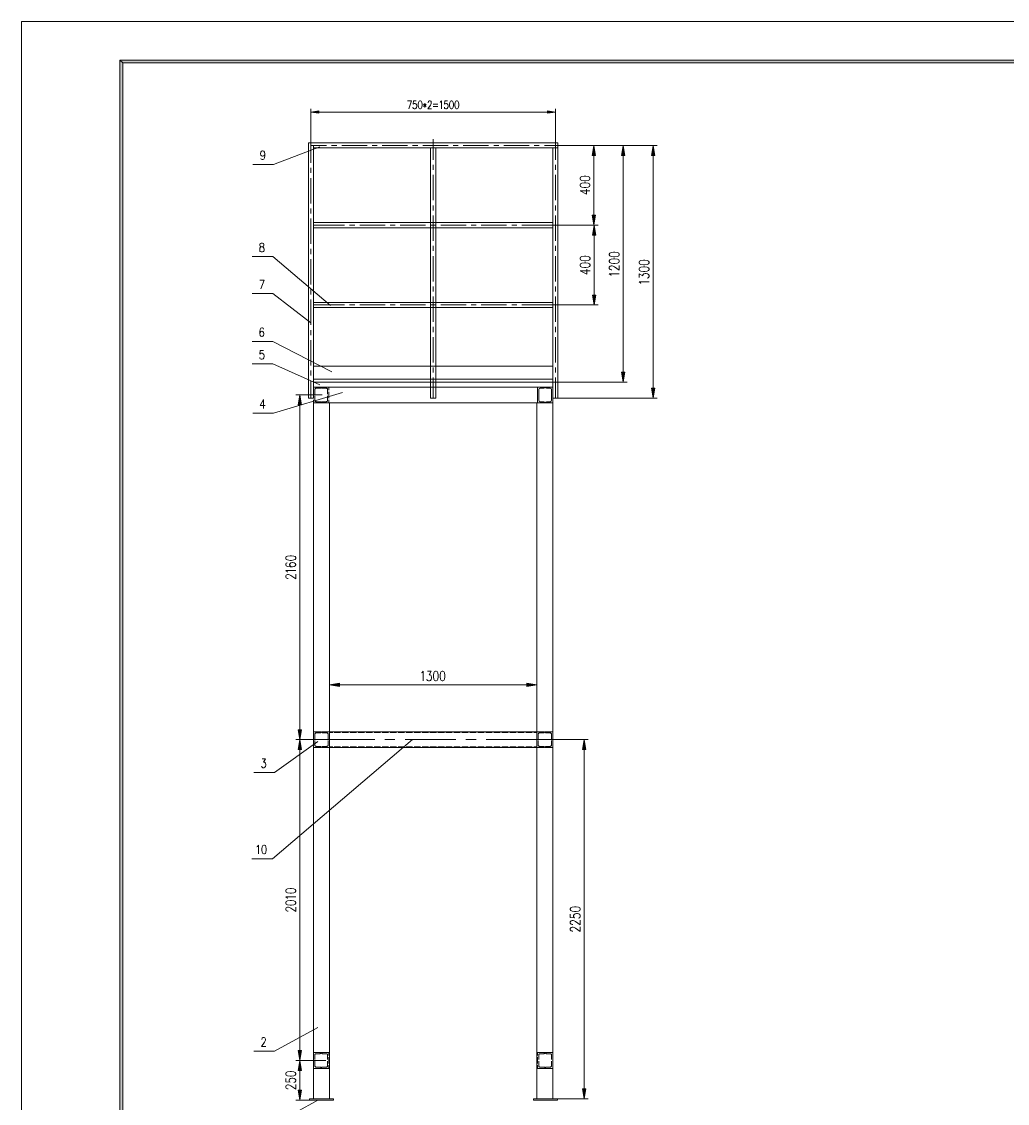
# Model space of a CAD drawing. Header units: millimetres. Extents: x 0 to 586, y 0 to 414.
# Drawn here: x 0 to 243.7, y 146.7 to 414.1 of the extents above; entities that cross this region are included whole.
import ezdxf

# ---------------------------------------------------------------- set-up
doc = ezdxf.new("R2010")
doc.units = ezdxf.units.MM

msp = doc.modelspace()

# ---------------------------------------------------------------- hatches: boundary and pattern name
h = msp.add_hatch(color=0)
h.dxf.hatch_style = 2
h.paths.add_polyline_path([(576.117861, 404.569083), (575.429944, 403.877639), (24.994306, 403.877639), (24.302861, 404.569083)])
h = msp.add_hatch(color=0)
h.dxf.hatch_style = 2
h.paths.add_polyline_path([(24.302861, 404.569083), (24.994306, 403.877639), (24.994306, 10.205861), (24.302861, 9.514417)])
h = msp.add_hatch(color=0)
h.dxf.hatch_style = 2
h.paths.add_polyline_path([(73.504778, 392.077222), (71.53275, 391.749139), (73.504778, 391.421056)])
h = msp.add_hatch(color=0)
h.dxf.hatch_style = 2
h.paths.add_polyline_path([(129.977444, 392.077222), (131.949472, 391.749139), (129.977444, 391.421056)])
h = msp.add_hatch(color=0)
h.dxf.hatch_style = 2
h.paths.add_polyline_path([(141.082889, 381.03175), (141.492111, 383.494139), (141.904861, 381.03175)])
h = msp.add_hatch(color=0)
h.dxf.hatch_style = 2
h.paths.add_polyline_path([(148.325417, 381.03175), (148.734639, 383.494139), (149.147389, 381.03175)])
h = msp.add_hatch(color=0)
h.dxf.hatch_style = 2
h.paths.add_polyline_path([(155.687889, 381.03175), (156.097111, 383.494139), (156.509861, 381.03175)])
h = msp.add_hatch(color=0)
h.dxf.hatch_style = 2
h.paths.add_polyline_path([(141.082889, 366.243306), (141.492111, 363.777389), (141.904861, 366.243306)])
h = msp.add_hatch(color=0)
h.dxf.hatch_style = 2
h.paths.add_polyline_path([(141.097, 361.311472), (141.506222, 363.777389), (141.918972, 361.311472)])
h = msp.add_hatch(color=0)
h.dxf.hatch_style = 2
h.paths.add_polyline_path([(141.097, 346.523028), (141.506222, 344.057111), (141.918972, 346.523028)])
h = msp.add_hatch(color=0)
h.dxf.hatch_style = 2
h.paths.add_polyline_path([(148.325417, 327.43775), (148.734639, 324.971833), (149.147389, 327.43775)])
h = msp.add_hatch(color=0)
h.dxf.hatch_style = 2
h.paths.add_polyline_path([(74.058639, 323.773447), (74.045586, 323.7865), (74.058639, 323.799553), (74.071692, 323.7865)])
h = msp.add_hatch(color=0)
h.dxf.hatch_style = 2
h.paths.add_polyline_path([(74.058639, 323.773447), (74.045586, 323.7865), (74.058639, 323.799553), (74.071692, 323.7865)])
h = msp.add_hatch(color=0)
h.dxf.hatch_style = 2
h.paths.add_polyline_path([(129.427111, 323.773447), (129.414058, 323.7865), (129.427111, 323.799553), (129.440164, 323.7865)])
h = msp.add_hatch(color=0)
h.dxf.hatch_style = 2
h.paths.add_polyline_path([(129.427111, 323.773447), (129.414058, 323.7865), (129.427111, 323.799553), (129.440164, 323.7865)])
h = msp.add_hatch(color=0)
h.dxf.hatch_style = 2
h.paths.add_polyline_path([(155.687889, 323.493694), (156.097111, 321.027778), (156.509861, 323.493694)])
h = msp.add_hatch(color=0)
h.dxf.hatch_style = 2
h.paths.add_polyline_path([(68.333056, 319.352083), (68.742278, 321.818), (69.155028, 319.352083)])
h = msp.add_hatch(color=0)
h.dxf.hatch_style = 2
h.paths.add_polyline_path([(74.058639, 319.832919), (74.045586, 319.845972), (74.058639, 319.859025), (74.071692, 319.845972)])
h = msp.add_hatch(color=0)
h.dxf.hatch_style = 2
h.paths.add_polyline_path([(74.058639, 319.832919), (74.045586, 319.845972), (74.058639, 319.859025), (74.071692, 319.845972)])
h = msp.add_hatch(color=0)
h.dxf.hatch_style = 2
h.paths.add_polyline_path([(129.427111, 319.832919), (129.414058, 319.845972), (129.427111, 319.859025), (129.440164, 319.845972)])
h = msp.add_hatch(color=0)
h.dxf.hatch_style = 2
h.paths.add_polyline_path([(129.427111, 319.832919), (129.414058, 319.845972), (129.427111, 319.859025), (129.440164, 319.845972)])
h = msp.add_hatch(color=0)
h.dxf.hatch_style = 2
h.paths.add_polyline_path([(78.574194, 250.556889), (76.108278, 250.147667), (78.574194, 249.734917)])
h = msp.add_hatch(color=0)
h.dxf.hatch_style = 2
h.paths.add_polyline_path([(124.911556, 250.556889), (127.373944, 250.147667), (124.911556, 249.734917)])
h = msp.add_hatch(color=0)
h.dxf.hatch_style = 2
h.paths.add_polyline_path([(68.333056, 239.098667), (68.742278, 236.63275), (69.155028, 239.098667)])
h = msp.add_hatch(color=0)
h.dxf.hatch_style = 2
h.paths.add_polyline_path([(74.058639, 238.591725), (74.045586, 238.604778), (74.058639, 238.617831), (74.071692, 238.604778)])
h = msp.add_hatch(color=0)
h.dxf.hatch_style = 2
h.paths.add_polyline_path([(74.213861, 238.591725), (74.200808, 238.604778), (74.213861, 238.617831), (74.226914, 238.604778)])
h = msp.add_hatch(color=0)
h.dxf.hatch_style = 2
h.paths.add_polyline_path([(129.268361, 238.591725), (129.255308, 238.604778), (129.268361, 238.617831), (129.281414, 238.604778)])
h = msp.add_hatch(color=0)
h.dxf.hatch_style = 2
h.paths.add_polyline_path([(129.427111, 238.591725), (129.414058, 238.604778), (129.427111, 238.617831), (129.440164, 238.604778)])
h = msp.add_hatch(color=0)
h.dxf.hatch_style = 2
h.paths.add_polyline_path([(68.333056, 234.170361), (68.742278, 236.63275), (69.1515, 234.170361)])
h = msp.add_hatch(color=0)
h.dxf.hatch_style = 2
h.paths.add_polyline_path([(138.687528, 234.170361), (139.100278, 236.63275), (139.5095, 234.170361)])
h = msp.add_hatch(color=0)
h.dxf.hatch_style = 2
h.paths.add_polyline_path([(74.058639, 234.647669), (74.045586, 234.660722), (74.058639, 234.673775), (74.071692, 234.660722)])
h = msp.add_hatch(color=0)
h.dxf.hatch_style = 2
h.paths.add_polyline_path([(74.213861, 234.647669), (74.200808, 234.660722), (74.213861, 234.673775), (74.226914, 234.660722)])
h = msp.add_hatch(color=0)
h.dxf.hatch_style = 2
h.paths.add_polyline_path([(129.268361, 234.647669), (129.255308, 234.660722), (129.268361, 234.673775), (129.281414, 234.660722)])
h = msp.add_hatch(color=0)
h.dxf.hatch_style = 2
h.paths.add_polyline_path([(129.427111, 234.647669), (129.414058, 234.660722), (129.427111, 234.673775), (129.440164, 234.660722)])
h = msp.add_hatch(color=0)
h.dxf.hatch_style = 2
h.paths.add_polyline_path([(68.333056, 159.8295), (68.742278, 157.367111), (69.1515, 159.8295)])
h = msp.add_hatch(color=0)
h.dxf.hatch_style = 2
h.paths.add_polyline_path([(74.058639, 159.326086), (74.045586, 159.339139), (74.058639, 159.352192), (74.071692, 159.339139)])
h = msp.add_hatch(color=0)
h.dxf.hatch_style = 2
h.paths.add_polyline_path([(74.058639, 159.326086), (74.045586, 159.339139), (74.058639, 159.352192), (74.071692, 159.339139)])
h = msp.add_hatch(color=0)
h.dxf.hatch_style = 2
h.paths.add_polyline_path([(129.427111, 159.326086), (129.414058, 159.339139), (129.427111, 159.352192), (129.440164, 159.339139)])
h = msp.add_hatch(color=0)
h.dxf.hatch_style = 2
h.paths.add_polyline_path([(129.427111, 159.326086), (129.414058, 159.339139), (129.427111, 159.352192), (129.440164, 159.339139)])
h = msp.add_hatch(color=0)
h.dxf.hatch_style = 2
h.paths.add_polyline_path([(68.333056, 154.901194), (68.742278, 157.367111), (69.1515, 154.901194)])
h = msp.add_hatch(color=0)
h.dxf.hatch_style = 2
h.paths.add_polyline_path([(74.058639, 155.382031), (74.045586, 155.395083), (74.058639, 155.408136), (74.071692, 155.395083)])
h = msp.add_hatch(color=0)
h.dxf.hatch_style = 2
h.paths.add_polyline_path([(74.058639, 155.382031), (74.045586, 155.395083), (74.058639, 155.408136), (74.071692, 155.395083)])
h = msp.add_hatch(color=0)
h.dxf.hatch_style = 2
h.paths.add_polyline_path([(129.427111, 155.382031), (129.414058, 155.395083), (129.427111, 155.408136), (129.440164, 155.395083)])
h = msp.add_hatch(color=0)
h.dxf.hatch_style = 2
h.paths.add_polyline_path([(129.427111, 155.382031), (129.414058, 155.395083), (129.427111, 155.408136), (129.440164, 155.395083)])
h = msp.add_hatch(color=0)
h.dxf.hatch_style = 2
h.paths.add_polyline_path([(68.333056, 149.972889), (68.742278, 147.506972), (69.1515, 149.972889)])
h = msp.add_hatch(color=0)
h.dxf.hatch_style = 2
h.paths.add_polyline_path([(138.687528, 150.364472), (139.100278, 147.902083), (139.5095, 150.364472)])

# ---------------------------------------------------------------- linework, layer by layer
at = {"color": 0, "lineweight": 0}
for points in [[(0, 0), (585.632278, 0), (585.632278, 414.0835), (0, 414.0835)], [(576.117861, 404.569083), (575.429944, 403.877639), (24.994306, 403.877639), (24.302861, 404.569083)], [(24.302861, 404.569083), (24.994306, 403.877639), (24.994306, 10.205861), (24.302861, 9.514417)], [(98.45675, 394.511389), (98.259194, 394.416139), (98.125139, 394.133917), (98.061639, 393.664722), (98.061639, 393.3825), (98.125139, 392.913306), (98.259194, 392.631083), (98.45675, 392.539361), (98.587278, 392.539361), (98.784833, 392.631083), (98.915361, 392.913306), (98.982389, 393.3825), (98.982389, 393.664722), (98.915361, 394.133917), (98.784833, 394.416139), (98.587278, 394.511389)], [(106.210806, 394.511389), (106.01325, 394.416139), (105.882722, 394.133917), (105.815694, 393.664722), (105.815694, 393.3825), (105.882722, 392.913306), (106.01325, 392.631083), (106.210806, 392.539361), (106.341333, 392.539361), (106.538889, 392.631083), (106.669417, 392.913306), (106.736444, 393.3825), (106.736444, 393.664722), (106.669417, 394.133917), (106.538889, 394.416139), (106.341333, 394.511389)], [(107.526667, 394.511389), (107.329111, 394.416139), (107.198583, 394.133917), (107.131556, 393.664722), (107.131556, 393.3825), (107.198583, 392.913306), (107.329111, 392.631083), (107.526667, 392.539361), (107.657194, 392.539361), (107.85475, 392.631083), (107.985278, 392.913306), (108.052306, 393.3825), (108.052306, 393.664722), (107.985278, 394.133917), (107.85475, 394.416139), (107.657194, 394.511389)], [(73.504778, 392.077222), (71.53275, 391.749139), (73.504778, 391.421056)], [(129.977444, 392.077222), (131.949472, 391.749139), (129.977444, 391.421056)], [(141.082889, 381.03175), (141.492111, 383.494139), (141.904861, 381.03175)], [(148.325417, 381.03175), (148.734639, 383.494139), (149.147389, 381.03175)], [(155.687889, 381.03175), (156.097111, 383.494139), (156.509861, 381.03175)], [(138.041944, 375.196806), (138.161889, 374.949861), (138.511139, 374.787583), (139.100278, 374.702917), (139.449528, 374.702917), (140.038667, 374.787583), (140.391444, 374.949861), (140.507861, 375.196806), (140.507861, 375.362611), (140.391444, 375.606028), (140.038667, 375.771833), (139.449528, 375.852972), (139.100278, 375.852972), (138.511139, 375.771833), (138.161889, 375.606028), (138.041944, 375.362611)], [(138.041944, 373.552861), (138.161889, 373.305917), (138.511139, 373.143639), (139.100278, 373.0625), (139.449528, 373.0625), (140.038667, 373.143639), (140.391444, 373.305917), (140.507861, 373.552861), (140.507861, 373.718667), (140.391444, 373.965611), (140.038667, 374.127889), (139.449528, 374.212556), (139.100278, 374.212556), (138.511139, 374.127889), (138.161889, 373.965611), (138.041944, 373.718667)], [(141.082889, 366.243306), (141.492111, 363.777389), (141.904861, 366.243306)], [(141.097, 361.311472), (141.506222, 363.777389), (141.918972, 361.311472)], [(59.238444, 359.353556), (59.005611, 359.25125), (58.928, 359.043111), (58.928, 358.8385), (59.005611, 358.630361), (59.160833, 358.528056), (59.471278, 358.42575), (59.704111, 358.319917), (59.859333, 358.115306), (59.936944, 357.907167), (59.936944, 357.60025), (59.859333, 357.392111), (59.781722, 357.289806), (59.548889, 357.183972), (59.238444, 357.183972), (59.005611, 357.289806), (58.928, 357.392111), (58.850389, 357.60025), (58.850389, 357.907167), (58.928, 358.115306), (59.083222, 358.319917), (59.316056, 358.42575), (59.6265, 358.528056), (59.781722, 358.630361), (59.859333, 358.8385), (59.859333, 359.043111), (59.781722, 359.25125), (59.548889, 359.353556)], [(138.056056, 355.480056), (138.172472, 355.233111), (138.52525, 355.067306), (139.114389, 354.986167), (139.463639, 354.986167), (140.052778, 355.067306), (140.402028, 355.233111), (140.521972, 355.480056), (140.521972, 355.642333), (140.402028, 355.889278), (140.052778, 356.055083), (139.463639, 356.136222), (139.114389, 356.136222), (138.52525, 356.055083), (138.172472, 355.889278), (138.056056, 355.642333)], [(145.284472, 356.450194), (145.400889, 356.20325), (145.753667, 356.040972), (146.339278, 355.959833), (146.692056, 355.959833), (147.281194, 356.040972), (147.630444, 356.20325), (147.750389, 356.450194), (147.750389, 356.616), (147.630444, 356.862944), (147.281194, 357.025222), (146.692056, 357.109889), (146.339278, 357.109889), (145.753667, 357.025222), (145.400889, 356.862944), (145.284472, 356.616)], [(138.056056, 353.836111), (138.172472, 353.589167), (138.52525, 353.423361), (139.114389, 353.342222), (139.463639, 353.342222), (140.052778, 353.423361), (140.402028, 353.589167), (140.521972, 353.836111), (140.521972, 353.998389), (140.402028, 354.245333), (140.052778, 354.411139), (139.463639, 354.492278), (139.114389, 354.492278), (138.52525, 354.411139), (138.172472, 354.245333), (138.056056, 353.998389)], [(145.284472, 354.809778), (145.400889, 354.562833), (145.753667, 354.397028), (146.339278, 354.315889), (146.692056, 354.315889), (147.281194, 354.397028), (147.630444, 354.562833), (147.750389, 354.809778), (147.750389, 354.972056), (147.630444, 355.219), (147.281194, 355.384806), (146.692056, 355.465944), (146.339278, 355.465944), (145.753667, 355.384806), (145.400889, 355.219), (145.284472, 354.972056)], [(152.646944, 354.478167), (152.763361, 354.23475), (153.116139, 354.068944), (153.70175, 353.987806), (154.054528, 353.987806), (154.643667, 354.068944), (154.992917, 354.23475), (155.112861, 354.478167), (155.112861, 354.643972), (154.992917, 354.890917), (154.643667, 355.053194), (154.054528, 355.137861), (153.70175, 355.137861), (153.116139, 355.053194), (152.763361, 354.890917), (152.646944, 354.643972)], [(152.646944, 352.83775), (152.763361, 352.590806), (153.116139, 352.425), (153.70175, 352.343861), (154.054528, 352.343861), (154.643667, 352.425), (154.992917, 352.590806), (155.112861, 352.83775), (155.112861, 353.000028), (154.992917, 353.246972), (154.643667, 353.412778), (154.054528, 353.493917), (153.70175, 353.493917), (153.116139, 353.412778), (152.763361, 353.246972), (152.646944, 353.000028)], [(141.097, 346.523028), (141.506222, 344.057111), (141.918972, 346.523028)], [(148.325417, 327.43775), (148.734639, 324.971833), (149.147389, 327.43775)], [(155.687889, 323.493694), (156.097111, 321.027778), (156.509861, 323.493694)], [(68.333056, 319.352083), (68.742278, 321.818), (69.155028, 319.352083)], [(65.292111, 281.442583), (65.408528, 281.195639), (65.761306, 281.033361), (66.350444, 280.948694), (66.699694, 280.948694), (67.288833, 281.033361), (67.641611, 281.195639), (67.758028, 281.442583), (67.758028, 281.608389), (67.641611, 281.855333), (67.288833, 282.017611), (66.699694, 282.09875), (66.350444, 282.09875), (65.761306, 282.017611), (65.408528, 281.855333), (65.292111, 281.608389)], [(102.316139, 253.597833), (102.069194, 253.481417), (101.906917, 253.128639), (101.82225, 252.5395), (101.82225, 252.19025), (101.906917, 251.601111), (102.069194, 251.251861), (102.316139, 251.131917), (102.481944, 251.131917), (102.728889, 251.251861), (102.891167, 251.601111), (102.972306, 252.19025), (102.972306, 252.5395), (102.891167, 253.128639), (102.728889, 253.481417), (102.481944, 253.597833)], [(103.960083, 253.597833), (103.713139, 253.481417), (103.547333, 253.128639), (103.466194, 252.5395), (103.466194, 252.19025), (103.547333, 251.601111), (103.713139, 251.251861), (103.960083, 251.131917), (104.125889, 251.131917), (104.369306, 251.251861), (104.535111, 251.601111), (104.61625, 252.19025), (104.61625, 252.5395), (104.535111, 253.128639), (104.369306, 253.481417), (104.125889, 253.597833)], [(78.574194, 250.556889), (76.108278, 250.147667), (78.574194, 249.734917)], [(124.911556, 250.556889), (127.373944, 250.147667), (124.911556, 249.734917)], [(68.333056, 239.098667), (68.742278, 236.63275), (69.155028, 239.098667)], [(68.333056, 234.170361), (68.742278, 236.63275), (69.1515, 234.170361)], [(138.687528, 234.170361), (139.100278, 236.63275), (139.5095, 234.170361)], [(59.866389, 210.558944), (59.633556, 210.456639), (59.478333, 210.146194), (59.400722, 209.631139), (59.400722, 209.320694), (59.478333, 208.805639), (59.633556, 208.495194), (59.866389, 208.392889), (60.021611, 208.392889), (60.254444, 208.495194), (60.409667, 208.805639), (60.487278, 209.320694), (60.487278, 209.631139), (60.409667, 210.146194), (60.254444, 210.456639), (60.021611, 210.558944)], [(65.292111, 199.217139), (65.408528, 198.970194), (65.761306, 198.807917), (66.346917, 198.726778), (66.699694, 198.726778), (67.285306, 198.807917), (67.638083, 198.970194), (67.758028, 199.217139), (67.758028, 199.382944), (67.638083, 199.629889), (67.285306, 199.792167), (66.699694, 199.876833), (66.346917, 199.876833), (65.761306, 199.792167), (65.408528, 199.629889), (65.292111, 199.382944)], [(65.292111, 196.260861), (65.408528, 196.013917), (65.761306, 195.848111), (66.346917, 195.766972), (66.699694, 195.766972), (67.285306, 195.848111), (67.638083, 196.013917), (67.758028, 196.260861), (67.758028, 196.423139), (67.638083, 196.670083), (67.285306, 196.835889), (66.699694, 196.917028), (66.346917, 196.917028), (65.761306, 196.835889), (65.408528, 196.670083), (65.292111, 196.423139)], [(135.650111, 194.648667), (135.766528, 194.401722), (136.119306, 194.239444), (136.704917, 194.158306), (137.057694, 194.158306), (137.643306, 194.239444), (137.996083, 194.401722), (138.1125, 194.648667), (138.1125, 194.814472), (137.996083, 195.061417), (137.643306, 195.223694), (137.057694, 195.308361), (136.704917, 195.308361), (136.119306, 195.223694), (135.766528, 195.061417), (135.650111, 194.814472)], [(68.333056, 159.8295), (68.742278, 157.367111), (69.1515, 159.8295)], [(68.333056, 154.901194), (68.742278, 157.367111), (69.1515, 154.901194)], [(65.292111, 153.998083), (65.408528, 153.751139), (65.761306, 153.585333), (66.346917, 153.504194), (66.699694, 153.504194), (67.285306, 153.585333), (67.638083, 153.751139), (67.758028, 153.998083), (67.758028, 154.160361), (67.638083, 154.407306), (67.285306, 154.573111), (66.699694, 154.65425), (66.346917, 154.65425), (65.761306, 154.573111), (65.408528, 154.407306), (65.292111, 154.160361)], [(68.333056, 149.972889), (68.742278, 147.506972), (69.1515, 149.972889)], [(138.687528, 150.364472), (139.100278, 147.902083), (139.5095, 150.364472)]]:
    msp.add_lwpolyline(points, close=True, dxfattribs=at)
for points in [[(95.433444, 394.511389), (96.350667, 394.511389), (95.6945, 392.539361)], [(97.536, 394.511389), (96.876306, 394.511389), (96.812806, 393.664722), (96.876306, 393.759972), (97.073861, 393.851694), (97.271417, 393.851694), (97.468972, 393.759972), (97.5995, 393.573), (97.666528, 393.290778), (97.666528, 393.103806), (97.5995, 392.821583), (97.468972, 392.631083), (97.271417, 392.539361), (97.073861, 392.539361), (96.876306, 392.631083), (96.812806, 392.726333), (96.745778, 392.913306)], [(99.373972, 393.664722), (100.033667, 393.103806)], [(100.033667, 393.664722), (99.373972, 393.103806)], [(99.705583, 393.946944), (99.705583, 392.821583)], [(100.492278, 394.042194), (100.492278, 394.133917), (100.559306, 394.324417), (100.622806, 394.416139), (100.756861, 394.511389), (101.017917, 394.511389), (101.148444, 394.416139), (101.215472, 394.324417), (101.2825, 394.133917), (101.2825, 393.946944), (101.215472, 393.759972), (101.084944, 393.47775), (100.42525, 392.539361), (101.346, 392.539361)], [(101.741111, 393.664722), (102.922917, 393.664722)], [(101.741111, 393.103806), (102.922917, 393.103806)], [(103.452083, 394.133917), (103.582611, 394.229167), (103.780167, 394.511389), (103.780167, 392.539361)], [(105.290056, 394.511389), (104.633889, 394.511389), (104.566861, 393.664722), (104.633889, 393.759972), (104.831444, 393.851694), (105.029, 393.851694), (105.226556, 393.759972), (105.357083, 393.573), (105.420583, 393.290778), (105.420583, 393.103806), (105.357083, 392.821583), (105.226556, 392.631083), (105.029, 392.539361), (104.831444, 392.539361), (104.633889, 392.631083), (104.566861, 392.726333), (104.503361, 392.913306)], [(71.53275, 383.494139), (71.53275, 392.539361)], [(73.504778, 391.749139), (129.977444, 391.749139)], [(131.949472, 383.494139), (131.949472, 392.539361)], [(101.741111, 379.941667), (101.741111, 385.011083)], [(131.949472, 379.941667), (131.949472, 385.011083)], [(73.741139, 383.12725), (62.282917, 378.791611)], [(70.901278, 384.125611), (132.580944, 384.125611)], [(70.901278, 321.027778), (70.901278, 384.125611)], [(71.53275, 383.494139), (75.385083, 383.494139)], [(71.53275, 379.183194), (71.53275, 383.494139)], [(72.164222, 321.027778), (72.164222, 383.494139)], [(72.164222, 382.862667), (132.580944, 382.862667)], [(76.637444, 383.494139), (77.886278, 383.494139)], [(79.138639, 383.494139), (85.400444, 383.494139)], [(86.652806, 383.494139), (87.905167, 383.494139)], [(89.157528, 383.494139), (95.415806, 383.494139)], [(96.668167, 383.494139), (97.920528, 383.494139)], [(99.172889, 383.494139), (105.434694, 383.494139)], [(101.109639, 321.027778), (101.109639, 382.862667)], [(102.372583, 321.027778), (102.372583, 382.862667)], [(106.687056, 383.494139), (107.939417, 383.494139)], [(109.191778, 383.494139), (115.450056, 383.494139)], [(116.702417, 383.494139), (117.954778, 383.494139)], [(119.207139, 383.494139), (125.468944, 383.494139)], [(126.721306, 383.494139), (127.973667, 383.494139)], [(129.226028, 383.494139), (133.074833, 383.494139)], [(131.318, 383.494139), (142.479889, 383.494139)], [(131.318, 321.027778), (131.318, 382.862667)], [(132.580944, 321.027778), (132.580944, 384.125611)], [(132.580944, 383.494139), (157.084889, 383.494139)], [(141.216944, 383.494139), (149.722417, 383.494139)], [(60.092167, 381.419806), (60.014556, 381.112889), (59.859333, 380.90475), (59.630028, 380.802444), (59.552417, 380.802444), (59.319583, 380.90475), (59.164361, 381.112889), (59.08675, 381.419806), (59.08675, 381.525639), (59.164361, 381.832556), (59.319583, 382.040694), (59.552417, 382.143), (59.630028, 382.143), (59.859333, 382.040694), (60.014556, 381.832556), (60.092167, 381.419806), (60.092167, 380.90475), (60.014556, 380.389694), (59.859333, 380.07925), (59.630028, 379.973417), (59.474806, 379.973417), (59.241972, 380.07925), (59.164361, 380.283861)], [(141.492111, 366.243306), (141.492111, 381.03175)], [(148.734639, 327.43775), (148.734639, 381.03175)], [(156.097111, 323.493694), (156.097111, 381.03175)], [(62.282917, 378.791611), (57.188806, 378.791611)], [(71.53275, 376.678472), (71.53275, 377.930833)], [(101.741111, 377.436944), (101.741111, 378.689306)], [(131.949472, 377.436944), (131.949472, 378.689306)], [(71.53275, 369.164306), (71.53275, 375.426111)], [(101.741111, 369.922778), (101.741111, 376.184583)], [(131.949472, 369.922778), (131.949472, 376.184583)], [(138.041944, 372.240528), (139.685889, 371.418556), (139.685889, 372.64975)], [(138.041944, 372.240528), (140.507861, 372.240528)], [(71.53275, 366.659583), (71.53275, 367.911944)], [(101.741111, 367.418056), (101.741111, 368.670417)], [(131.949472, 367.418056), (131.949472, 368.670417)], [(71.53275, 359.148944), (71.53275, 365.407222)], [(72.164222, 364.408861), (131.318, 364.408861)], [(72.164222, 363.777389), (79.830083, 363.777389)], [(81.082444, 363.777389), (82.334806, 363.777389)], [(83.587167, 363.777389), (89.845444, 363.777389)], [(91.097806, 363.777389), (92.350167, 363.777389)], [(93.602528, 363.777389), (99.864333, 363.777389)], [(101.116694, 363.777389), (102.369056, 363.777389)], [(101.741111, 359.907417), (101.741111, 366.165694)], [(103.621417, 363.777389), (109.879694, 363.777389)], [(111.132056, 363.777389), (112.384417, 363.777389)], [(113.636778, 363.777389), (119.898583, 363.777389)], [(121.150944, 363.777389), (122.399778, 363.777389)], [(123.652139, 363.777389), (131.318, 363.777389)], [(131.318, 363.777389), (142.479889, 363.777389)], [(131.949472, 359.907417), (131.949472, 366.165694)], [(134.52475, 363.777389), (142.494, 363.777389)], [(72.164222, 363.145917), (131.318, 363.145917)], [(141.506222, 346.523028), (141.506222, 361.311472)], [(101.741111, 357.402694), (101.741111, 358.655056)], [(131.949472, 357.402694), (131.949472, 358.655056)], [(62.088889, 356.002167), (56.99125, 356.002167)], [(76.397556, 343.901889), (62.088889, 356.002167)], [(71.53275, 356.644222), (71.53275, 357.896583)], [(101.741111, 349.888528), (101.741111, 356.150333)], [(131.949472, 349.888528), (131.949472, 356.150333)], [(71.53275, 349.130056), (71.53275, 355.391861)], [(138.056056, 352.52025), (139.7, 351.698278), (139.7, 352.933)], [(145.870083, 352.753083), (145.753667, 352.753083), (145.520833, 352.83775), (145.400889, 352.918889), (145.284472, 353.084694), (145.284472, 353.412778), (145.400889, 353.575056), (145.520833, 353.659722), (145.753667, 353.740861), (145.990028, 353.740861), (146.222861, 353.659722), (146.575639, 353.493917), (147.750389, 352.671944), (147.750389, 353.822)], [(138.056056, 352.52025), (140.521972, 352.52025)], [(145.753667, 351.356083), (145.63725, 351.521889), (145.284472, 351.768833), (147.750389, 351.768833)], [(152.646944, 350.865722), (152.646944, 351.768833), (153.585333, 351.274944), (153.585333, 351.521889), (153.70175, 351.687694), (153.821694, 351.768833), (154.174472, 351.849972), (154.407306, 351.849972), (154.760083, 351.768833), (154.992917, 351.603028), (155.112861, 351.356083), (155.112861, 351.112667), (154.992917, 350.865722), (154.8765, 350.781056), (154.643667, 350.699917)], [(58.850389, 350.213083), (59.936944, 350.213083), (59.160833, 348.0435)], [(71.53275, 346.625333), (71.53275, 347.877694)], [(101.741111, 347.383806), (101.741111, 348.636167)], [(131.949472, 347.383806), (131.949472, 348.636167)], [(153.116139, 349.384056), (152.999722, 349.549861), (152.646944, 349.796806), (155.112861, 349.796806)], [(62.088889, 346.861694), (56.99125, 346.861694)], [(71.53275, 339.679139), (62.088889, 346.861694)], [(71.53275, 339.114694), (71.53275, 345.3765)], [(101.741111, 339.873167), (101.741111, 346.134972)], [(131.949472, 339.873167), (131.949472, 346.134972)], [(72.164222, 344.688583), (131.318, 344.688583)], [(72.164222, 344.057111), (79.830083, 344.057111)], [(72.164222, 343.429167), (131.318, 343.429167)], [(81.082444, 344.057111), (82.334806, 344.057111)], [(83.587167, 344.057111), (89.845444, 344.057111)], [(91.097806, 344.057111), (92.350167, 344.057111)], [(93.602528, 344.057111), (99.864333, 344.057111)], [(101.116694, 344.057111), (102.369056, 344.057111)], [(103.621417, 344.057111), (109.879694, 344.057111)], [(111.132056, 344.057111), (112.384417, 344.057111)], [(113.636778, 344.057111), (119.898583, 344.057111)], [(121.150944, 344.057111), (122.399778, 344.057111)], [(123.652139, 344.057111), (131.318, 344.057111)], [(131.318, 344.057111), (142.494, 344.057111)], [(59.820528, 338.10575), (59.742917, 338.310361), (59.510083, 338.412667), (59.354861, 338.412667), (59.122028, 338.310361), (58.966806, 337.999917), (58.889194, 337.484861), (58.889194, 336.969806), (58.966806, 336.553528), (59.122028, 336.348917), (59.354861, 336.246611), (59.432472, 336.246611), (59.665306, 336.348917), (59.820528, 336.553528), (59.898139, 336.863972), (59.898139, 336.969806), (59.820528, 337.276722), (59.665306, 337.484861), (59.432472, 337.587167), (59.354861, 337.587167), (59.122028, 337.484861), (58.966806, 337.276722), (58.889194, 336.969806)], [(71.53275, 336.609972), (71.53275, 337.862333)], [(101.741111, 337.368444), (101.741111, 338.620806)], [(131.949472, 337.368444), (131.949472, 338.620806)], [(62.088889, 335.061278), (56.99125, 335.061278)], [(76.658611, 327.550639), (62.088889, 335.061278)], [(71.53275, 329.095806), (71.53275, 335.357611)], [(101.741111, 329.854278), (101.741111, 336.116083)], [(131.949472, 329.854278), (131.949472, 336.116083)], [(59.781722, 332.838778), (59.005611, 332.838778), (58.928, 331.907444), (59.005611, 332.013278), (59.238444, 332.115583), (59.471278, 332.115583), (59.704111, 332.013278), (59.859333, 331.805139), (59.936944, 331.494694), (59.936944, 331.290083), (59.859333, 330.979639), (59.704111, 330.7715), (59.471278, 330.669194), (59.238444, 330.669194), (59.005611, 330.7715), (58.928, 330.873806), (58.850389, 331.081944)], [(62.088889, 329.487389), (56.99125, 329.487389)], [(73.741139, 324.354472), (62.088889, 329.487389)], [(72.164222, 328.915889), (131.318, 328.915889)], [(71.53275, 326.594611), (71.53275, 327.843444)], [(101.741111, 327.353083), (101.741111, 328.605444)], [(131.949472, 327.353083), (131.949472, 328.605444)], [(71.53275, 321.027778), (71.53275, 325.34225)], [(72.164222, 325.758528), (131.318, 325.758528)], [(72.164222, 324.971833), (131.318, 324.971833)], [(72.164222, 323.7865), (72.164222, 324.971833)], [(72.164222, 323.7865), (131.318, 323.7865)], [(72.164222, 323.7865), (74.058639, 323.7865)], [(72.164222, 323.7865), (72.164222, 322.999806)], [(73.741139, 323.472528), (73.804639, 323.479583), (73.861083, 323.497222), (73.917528, 323.525444), (73.963389, 323.56425), (74.002194, 323.613639), (74.033944, 323.666556), (74.051583, 323.726528), (74.058639, 323.7865)], [(74.058639, 323.7865), (74.062167, 323.726528), (74.079806, 323.666556), (74.111556, 323.613639), (74.150361, 323.56425), (74.196222, 323.525444), (74.252667, 323.497222), (74.312639, 323.479583), (74.372611, 323.472528)], [(75.949528, 323.7865), (74.058639, 323.7865)], [(75.949528, 323.7865), (75.949528, 322.999806)], [(101.741111, 321.027778), (101.741111, 326.100722)], [(127.532694, 323.7865), (129.427111, 323.7865)], [(127.532694, 323.7865), (127.532694, 319.845972)], [(129.109611, 323.472528), (129.331861, 323.56425), (129.427111, 323.7865)], [(131.318, 323.7865), (129.427111, 323.7865)], [(129.427111, 323.7865), (129.518833, 323.56425), (129.741083, 323.472528)], [(131.318, 324.971833), (149.722417, 324.971833)], [(131.318, 323.7865), (131.318, 324.971833)], [(131.318, 323.7865), (131.318, 319.845972)], [(131.949472, 321.027778), (131.949472, 326.100722)], [(79.339722, 322.393028), (62.282917, 317.323611)], [(74.309111, 321.818), (67.758028, 321.818)], [(70.901278, 321.027778), (72.164222, 321.027778)], [(72.164222, 322.604694), (72.164222, 321.027778)], [(72.795694, 323.472528), (72.732194, 323.465472), (72.67575, 323.447833), (72.619306, 323.419611), (72.573444, 323.380806), (72.531111, 323.331417), (72.502889, 323.2785), (72.48525, 323.218528), (72.478194, 323.158556)], [(72.478194, 323.158556), (72.478194, 322.012028)], [(72.478194, 321.620444), (72.478194, 320.473917)], [(72.795694, 323.472528), (73.741139, 323.472528)], [(75.318056, 323.472528), (74.372611, 323.472528)], [(75.635556, 323.158556), (75.6285, 323.218528), (75.610861, 323.2785), (75.582639, 323.331417), (75.543833, 323.380806), (75.494444, 323.419611), (75.441528, 323.447833), (75.381556, 323.465472), (75.318056, 323.472528)], [(75.635556, 323.158556), (75.635556, 322.012028)], [(75.635556, 321.620444), (75.635556, 320.473917)], [(75.949528, 322.604694), (75.949528, 321.027778)], [(102.372583, 321.027778), (101.109639, 321.027778)], [(128.164167, 323.472528), (127.941917, 323.380806), (127.850194, 323.158556)], [(127.850194, 323.158556), (127.850194, 320.473917)], [(128.164167, 323.472528), (129.109611, 323.472528)], [(130.686528, 323.472528), (129.741083, 323.472528)], [(131.004028, 323.158556), (130.912306, 323.380806), (130.686528, 323.472528)], [(131.004028, 323.158556), (131.004028, 320.473917)], [(132.580944, 321.027778), (131.318, 321.027778)], [(132.580944, 321.027778), (131.318, 321.027778)], [(132.580944, 321.027778), (157.084889, 321.027778)], [(59.78525, 320.675), (59.009139, 319.228611), (60.169778, 319.228611)], [(59.78525, 320.675), (59.78525, 318.505417)], [(68.742278, 239.098667), (68.742278, 319.352083)], [(72.164222, 320.632667), (72.164222, 319.845972)], [(72.164222, 319.845972), (72.164222, 147.902083)], [(72.164222, 319.845972), (131.318, 319.845972)], [(72.164222, 319.845972), (74.058639, 319.845972)], [(72.478194, 320.473917), (72.48525, 320.413944), (72.502889, 320.353972), (72.531111, 320.301056), (72.573444, 320.251667), (72.619306, 320.212861), (72.67575, 320.184639), (72.732194, 320.167), (72.795694, 320.159944)], [(72.795694, 320.159944), (73.741139, 320.159944)], [(74.058639, 319.845972), (74.051583, 319.905944), (74.033944, 319.965917), (74.002194, 320.018833), (73.963389, 320.068222), (73.917528, 320.107028), (73.861083, 320.13525), (73.804639, 320.152889), (73.741139, 320.159944)], [(74.372611, 320.159944), (74.312639, 320.152889), (74.252667, 320.13525), (74.196222, 320.107028), (74.150361, 320.068222), (74.111556, 320.018833), (74.079806, 319.965917), (74.062167, 319.905944), (74.058639, 319.845972)], [(75.949528, 319.845972), (74.058639, 319.845972)], [(75.318056, 320.159944), (74.372611, 320.159944)], [(75.318056, 320.159944), (75.381556, 320.167), (75.441528, 320.184639), (75.494444, 320.212861), (75.543833, 320.251667), (75.582639, 320.301056), (75.610861, 320.353972), (75.6285, 320.413944), (75.635556, 320.473917)], [(75.949528, 320.632667), (75.949528, 319.845972)], [(76.108278, 319.845972), (76.108278, 147.902083)], [(127.373944, 319.845972), (127.373944, 147.902083)], [(127.532694, 319.845972), (129.427111, 319.845972)], [(127.850194, 320.473917), (127.941917, 320.251667), (128.164167, 320.159944)], [(128.164167, 320.159944), (129.109611, 320.159944)], [(129.427111, 319.845972), (129.331861, 320.068222), (129.109611, 320.159944)], [(129.741083, 320.159944), (129.518833, 320.068222), (129.427111, 319.845972)], [(131.318, 319.845972), (129.427111, 319.845972)], [(130.686528, 320.159944), (129.741083, 320.159944)], [(130.686528, 320.159944), (130.912306, 320.251667), (131.004028, 320.473917)], [(131.318, 319.845972), (131.318, 147.902083)], [(62.282917, 317.323611), (57.188806, 317.323611)], [(65.644889, 280.292528), (65.408528, 280.211389), (65.292111, 279.964444), (65.292111, 279.798639), (65.408528, 279.555222), (65.761306, 279.389417), (66.350444, 279.308278), (66.936056, 279.308278), (67.40525, 279.389417), (67.641611, 279.555222), (67.758028, 279.798639), (67.758028, 279.883306), (67.641611, 280.13025), (67.40525, 280.292528), (67.052472, 280.373667), (66.936056, 280.373667), (66.583278, 280.292528), (66.350444, 280.13025), (66.2305, 279.883306), (66.2305, 279.798639), (66.350444, 279.555222), (66.583278, 279.389417), (66.936056, 279.308278)], [(65.761306, 277.992417), (65.644889, 278.158222), (65.292111, 278.401639), (67.758028, 278.401639)], [(65.88125, 276.433139), (65.761306, 276.433139), (65.528472, 276.514278), (65.408528, 276.595417), (65.292111, 276.761222), (65.292111, 277.089306), (65.408528, 277.251583), (65.528472, 277.33625), (65.761306, 277.417389), (65.997667, 277.417389), (66.2305, 277.33625), (66.583278, 277.170444), (67.758028, 276.348472), (67.758028, 277.498528)], [(98.865972, 253.128639), (99.031778, 253.245056), (99.275194, 253.597833), (99.275194, 251.131917)], [(100.344111, 253.597833), (101.247222, 253.597833), (100.756861, 252.659444), (101.003806, 252.659444), (101.166083, 252.5395), (101.247222, 252.423083), (101.331889, 252.070306), (101.331889, 251.837472), (101.247222, 251.484694), (101.084944, 251.251861), (100.838, 251.131917), (100.591056, 251.131917), (100.344111, 251.251861), (100.262972, 251.368278), (100.181833, 251.601111)], [(76.108278, 245.642694), (76.108278, 251.131917)], [(78.574194, 250.147667), (124.911556, 250.147667)], [(127.373944, 245.642694), (127.373944, 251.131917)], [(72.164222, 238.604778), (72.164222, 237.818083)], [(72.164222, 238.604778), (74.058639, 238.604778)], [(72.795694, 238.290806), (72.732194, 238.28375), (72.67575, 238.266111), (72.619306, 238.237889), (72.573444, 238.199083), (72.531111, 238.149694), (72.502889, 238.09325), (72.48525, 238.036806), (72.478194, 237.973306)], [(72.478194, 237.973306), (72.478194, 236.830306)], [(72.795694, 238.290806), (73.741139, 238.290806)], [(73.741139, 238.290806), (73.804639, 238.294333), (73.861083, 238.3155), (73.917528, 238.343722), (73.963389, 238.382528), (74.002194, 238.428389), (74.033944, 238.484833), (74.051583, 238.544806), (74.058639, 238.604778)], [(74.213861, 238.604778), (74.220917, 238.544806), (74.238556, 238.484833), (74.266778, 238.428389), (74.305583, 238.382528), (74.354972, 238.343722), (74.407889, 238.3155), (74.467861, 238.294333), (74.531361, 238.290806)], [(76.108278, 238.604778), (74.213861, 238.604778)], [(75.476806, 238.290806), (74.531361, 238.290806)], [(75.790778, 237.973306), (75.78725, 238.036806), (75.769611, 238.09325), (75.737861, 238.149694), (75.699056, 238.199083), (75.653194, 238.237889), (75.59675, 238.266111), (75.536778, 238.28375), (75.476806, 238.290806)], [(75.790778, 237.973306), (75.790778, 236.830306)], [(76.108278, 238.604778), (127.373944, 238.604778)], [(76.108278, 238.604778), (76.108278, 237.818083)], [(76.108278, 238.368417), (76.894972, 238.368417)], [(77.290083, 238.368417), (78.867, 238.368417)], [(79.262111, 238.368417), (80.839028, 238.368417)], [(81.234139, 238.368417), (82.811056, 238.368417)], [(83.206167, 238.368417), (84.783083, 238.368417)], [(85.178194, 238.368417), (86.755111, 238.368417)], [(87.150222, 238.368417), (88.727139, 238.368417)], [(89.12225, 238.368417), (90.699167, 238.368417)], [(91.094278, 238.368417), (92.671194, 238.368417)], [(93.066306, 238.368417), (94.643222, 238.368417)], [(95.038333, 238.368417), (96.61525, 238.368417)], [(97.010361, 238.368417), (98.587278, 238.368417)], [(98.982389, 238.368417), (100.559306, 238.368417)], [(100.954417, 238.368417), (102.531333, 238.368417)], [(102.922917, 238.368417), (104.503361, 238.368417)], [(104.894944, 238.368417), (106.475389, 238.368417)], [(106.866972, 238.368417), (108.447417, 238.368417)], [(108.839, 238.368417), (110.415917, 238.368417)], [(110.811028, 238.368417), (112.387944, 238.368417)], [(112.783056, 238.368417), (114.359972, 238.368417)], [(114.755083, 238.368417), (116.332, 238.368417)], [(116.727111, 238.368417), (118.304028, 238.368417)], [(118.699139, 238.368417), (120.276056, 238.368417)], [(120.671167, 238.368417), (122.248083, 238.368417)], [(122.643194, 238.368417), (124.220111, 238.368417)], [(124.615222, 238.368417), (126.192139, 238.368417)], [(126.58725, 238.368417), (127.373944, 238.368417)], [(127.373944, 238.604778), (127.373944, 237.818083)], [(127.373944, 238.604778), (129.268361, 238.604778)], [(128.005417, 238.290806), (127.945444, 238.28375), (127.885472, 238.266111), (127.832556, 238.237889), (127.783167, 238.199083), (127.744361, 238.149694), (127.716139, 238.09325), (127.6985, 238.036806), (127.691444, 237.973306)], [(127.691444, 237.973306), (127.691444, 236.830306)], [(128.005417, 238.290806), (128.954389, 238.290806)], [(128.954389, 238.290806), (129.014361, 238.294333), (129.074333, 238.3155), (129.12725, 238.343722), (129.176639, 238.382528), (129.215444, 238.428389), (129.243667, 238.484833), (129.261306, 238.544806), (129.268361, 238.604778)], [(131.318, 238.604778), (129.427111, 238.604778)], [(129.427111, 238.604778), (129.430639, 238.544806), (129.448278, 238.484833), (129.480028, 238.428389), (129.518833, 238.382528), (129.564694, 238.343722), (129.621139, 238.3155), (129.681111, 238.294333), (129.741083, 238.290806)], [(130.686528, 238.290806), (129.741083, 238.290806)], [(131.004028, 237.973306), (130.996972, 238.036806), (130.979333, 238.09325), (130.951111, 238.149694), (130.912306, 238.199083), (130.862917, 238.237889), (130.81, 238.266111), (130.750028, 238.28375), (130.686528, 238.290806)], [(131.004028, 237.973306), (131.004028, 236.830306)], [(131.318, 238.604778), (131.318, 237.818083)], [(96.643472, 236.63275), (62.018333, 207.207556)], [(73.243722, 236.149444), (62.512222, 228.515333)], [(74.757139, 236.63275), (67.758028, 236.63275)], [(71.257583, 236.63275), (67.758028, 236.63275)], [(72.164222, 237.422972), (72.164222, 235.846056)], [(72.164222, 235.450944), (72.164222, 234.660722)], [(72.478194, 236.435194), (72.478194, 235.292194)], [(72.478194, 235.292194), (72.48525, 235.232222), (72.502889, 235.17225), (72.531111, 235.115806), (72.573444, 235.069944), (72.619306, 235.031139), (72.67575, 234.999389), (72.732194, 234.98175), (72.795694, 234.978222)], [(87.291333, 236.63275), (74.757139, 236.63275)], [(75.476806, 234.978222), (75.536778, 234.98175), (75.59675, 234.999389), (75.653194, 235.031139), (75.699056, 235.069944), (75.737861, 235.115806), (75.769611, 235.17225), (75.78725, 235.232222), (75.790778, 235.292194)], [(75.790778, 236.435194), (75.790778, 235.292194)], [(76.108278, 237.422972), (76.108278, 235.846056)], [(76.108278, 235.450944), (76.108278, 234.660722)], [(92.300778, 236.63275), (89.796056, 236.63275)], [(107.325583, 236.63275), (94.8055, 236.63275)], [(112.335028, 236.63275), (109.830306, 236.63275)], [(127.373944, 236.63275), (114.83975, 236.63275)], [(127.373944, 237.422972), (127.373944, 235.846056)], [(127.373944, 236.63275), (140.084528, 236.63275)], [(127.373944, 235.450944), (127.373944, 234.660722)], [(127.691444, 236.435194), (127.691444, 235.292194)], [(127.691444, 235.292194), (127.6985, 235.232222), (127.716139, 235.17225), (127.744361, 235.115806), (127.783167, 235.069944), (127.832556, 235.031139), (127.885472, 234.999389), (127.945444, 234.98175), (128.005417, 234.978222)], [(130.686528, 234.978222), (130.750028, 234.98175), (130.81, 234.999389), (130.862917, 235.031139), (130.912306, 235.069944), (130.951111, 235.115806), (130.979333, 235.17225), (130.996972, 235.232222), (131.004028, 235.292194)], [(131.004028, 236.435194), (131.004028, 235.292194)], [(131.318, 237.422972), (131.318, 235.846056)], [(131.318, 235.450944), (131.318, 234.660722)], [(68.742278, 159.8295), (68.742278, 234.170361)], [(72.164222, 234.660722), (74.058639, 234.660722)], [(72.795694, 234.978222), (73.741139, 234.978222)], [(74.058639, 234.660722), (74.051583, 234.724222), (74.033944, 234.780667), (74.002194, 234.837111), (73.963389, 234.882972), (73.917528, 234.925306), (73.861083, 234.953528), (73.804639, 234.971167), (73.741139, 234.978222)], [(74.531361, 234.978222), (74.467861, 234.971167), (74.407889, 234.953528), (74.354972, 234.925306), (74.305583, 234.882972), (74.266778, 234.837111), (74.238556, 234.780667), (74.220917, 234.724222), (74.213861, 234.660722)], [(76.108278, 234.660722), (74.213861, 234.660722)], [(75.476806, 234.978222), (74.531361, 234.978222)], [(76.108278, 234.897083), (76.894972, 234.897083)], [(76.108278, 234.660722), (127.373944, 234.660722)], [(77.290083, 234.897083), (78.867, 234.897083)], [(79.262111, 234.897083), (80.839028, 234.897083)], [(81.234139, 234.897083), (82.811056, 234.897083)], [(83.206167, 234.897083), (84.783083, 234.897083)], [(85.178194, 234.897083), (86.755111, 234.897083)], [(87.150222, 234.897083), (88.727139, 234.897083)], [(89.12225, 234.897083), (90.699167, 234.897083)], [(91.094278, 234.897083), (92.671194, 234.897083)], [(93.066306, 234.897083), (94.643222, 234.897083)], [(95.038333, 234.897083), (96.61525, 234.897083)], [(97.010361, 234.897083), (98.587278, 234.897083)], [(98.982389, 234.897083), (100.559306, 234.897083)], [(100.954417, 234.897083), (102.531333, 234.897083)], [(102.922917, 234.897083), (104.503361, 234.897083)], [(104.894944, 234.897083), (106.475389, 234.897083)], [(106.866972, 234.897083), (108.447417, 234.897083)], [(108.839, 234.897083), (110.415917, 234.897083)], [(110.811028, 234.897083), (112.387944, 234.897083)], [(112.783056, 234.897083), (114.359972, 234.897083)], [(114.755083, 234.897083), (116.332, 234.897083)], [(116.727111, 234.897083), (118.304028, 234.897083)], [(118.699139, 234.897083), (120.276056, 234.897083)], [(120.671167, 234.897083), (122.248083, 234.897083)], [(122.643194, 234.897083), (124.220111, 234.897083)], [(124.615222, 234.897083), (126.192139, 234.897083)], [(126.58725, 234.897083), (127.373944, 234.897083)], [(127.373944, 234.660722), (129.268361, 234.660722)], [(128.005417, 234.978222), (128.954389, 234.978222)], [(129.268361, 234.660722), (129.261306, 234.724222), (129.243667, 234.780667), (129.215444, 234.837111), (129.176639, 234.882972), (129.12725, 234.925306), (129.074333, 234.953528), (129.014361, 234.971167), (128.954389, 234.978222)], [(129.741083, 234.978222), (129.681111, 234.971167), (129.621139, 234.953528), (129.564694, 234.925306), (129.518833, 234.882972), (129.480028, 234.837111), (129.448278, 234.780667), (129.430639, 234.724222), (129.427111, 234.660722)], [(131.318, 234.660722), (129.427111, 234.660722)], [(130.686528, 234.978222), (129.741083, 234.978222)], [(139.100278, 234.170361), (139.100278, 150.364472)], [(59.428944, 231.866722), (60.282667, 231.866722), (59.817, 231.041222), (60.049833, 231.041222), (60.205056, 230.938917), (60.282667, 230.836611), (60.360278, 230.526167), (60.360278, 230.318028), (60.282667, 230.007583), (60.127444, 229.802972), (59.894611, 229.700667), (59.661778, 229.700667), (59.428944, 229.802972), (59.351333, 229.905278), (59.27725, 230.113417)], [(62.512222, 228.515333), (57.414583, 228.515333)], [(58.162472, 210.146194), (58.317694, 210.252028), (58.550528, 210.558944), (58.550528, 208.392889)], [(62.018333, 207.207556), (56.920694, 207.207556)], [(65.761306, 197.410917), (65.644889, 197.573194), (65.292111, 197.820139), (67.758028, 197.820139)], [(65.877722, 194.207694), (65.761306, 194.207694), (65.524944, 194.288833), (65.408528, 194.369972), (65.292111, 194.535778), (65.292111, 194.863861), (65.408528, 195.026139), (65.524944, 195.110806), (65.761306, 195.191944), (65.994139, 195.191944), (66.2305, 195.110806), (66.583278, 194.945), (67.758028, 194.123028), (67.758028, 195.273083)], [(135.650111, 193.498611), (135.650111, 192.676639), (136.704917, 192.5955), (136.5885, 192.676639), (136.472083, 192.923583), (136.472083, 193.170528), (136.5885, 193.417472), (136.821333, 193.583278), (137.174111, 193.664417), (137.410472, 193.664417), (137.76325, 193.583278), (137.996083, 193.417472), (138.1125, 193.170528), (138.1125, 192.923583), (137.996083, 192.676639), (137.879667, 192.5955), (137.643306, 192.514361)], [(136.235722, 190.951556), (136.119306, 190.951556), (135.882944, 191.036222), (135.766528, 191.117361), (135.650111, 191.279639), (135.650111, 191.61125), (135.766528, 191.773528), (135.882944, 191.858194), (136.119306, 191.939333), (136.352139, 191.939333), (136.5885, 191.858194), (136.941278, 191.692389), (138.1125, 190.870417), (138.1125, 192.020472)], [(136.235722, 189.311139), (136.119306, 189.311139), (135.882944, 189.392278), (135.766528, 189.473417), (135.650111, 189.639222), (135.650111, 189.967306), (135.766528, 190.129583), (135.882944, 190.21425), (136.119306, 190.295389), (136.352139, 190.295389), (136.5885, 190.21425), (136.941278, 190.048444), (138.1125, 189.226472), (138.1125, 190.376528)], [(73.211972, 165.530389), (62.512222, 159.653111)], [(59.351333, 162.489444), (59.351333, 162.59175), (59.428944, 162.799889), (59.506556, 162.902194), (59.661778, 163.0045), (59.972222, 163.0045), (60.127444, 162.902194), (60.205056, 162.799889), (60.282667, 162.59175), (60.282667, 162.383611), (60.205056, 162.179), (60.049833, 161.868556), (59.27725, 160.834917), (60.360278, 160.834917)], [(62.512222, 159.653111), (57.414583, 159.653111)], [(72.164222, 159.339139), (72.164222, 158.548917)], [(72.164222, 159.339139), (74.058639, 159.339139)], [(72.164222, 158.153806), (72.164222, 156.576889)], [(72.795694, 159.021639), (72.732194, 159.014583), (72.67575, 158.996944), (72.619306, 158.968722), (72.573444, 158.929917), (72.531111, 158.880528), (72.502889, 158.827611), (72.48525, 158.767639), (72.478194, 158.707667)], [(72.478194, 158.707667), (72.478194, 157.564667)], [(72.795694, 159.021639), (73.741139, 159.021639)], [(73.741139, 159.021639), (73.804639, 159.028694), (73.861083, 159.046333), (73.917528, 159.074556), (73.963389, 159.113361), (74.002194, 159.16275), (74.033944, 159.215667), (74.051583, 159.275639), (74.058639, 159.339139)], [(74.058639, 159.339139), (74.062167, 159.275639), (74.079806, 159.215667), (74.111556, 159.16275), (74.150361, 159.113361), (74.196222, 159.074556), (74.252667, 159.046333), (74.312639, 159.028694), (74.372611, 159.021639)], [(75.949528, 159.339139), (74.058639, 159.339139)], [(75.318056, 159.021639), (74.372611, 159.021639)], [(75.635556, 158.707667), (75.6285, 158.767639), (75.610861, 158.827611), (75.582639, 158.880528), (75.543833, 158.929917), (75.494444, 158.968722), (75.441528, 158.996944), (75.381556, 159.014583), (75.318056, 159.021639)], [(75.635556, 158.707667), (75.635556, 157.564667)], [(75.949528, 159.339139), (75.949528, 158.548917)], [(75.949528, 158.153806), (75.949528, 156.576889)], [(127.532694, 159.339139), (127.532694, 158.548917)], [(127.532694, 159.339139), (129.427111, 159.339139)], [(127.532694, 158.153806), (127.532694, 156.576889)], [(128.164167, 159.021639), (128.104194, 159.014583), (128.044222, 158.996944), (127.987778, 158.968722), (127.941917, 158.929917), (127.903111, 158.880528), (127.871361, 158.827611), (127.853722, 158.767639), (127.850194, 158.707667)], [(127.850194, 158.707667), (127.850194, 157.564667)], [(128.164167, 159.021639), (129.109611, 159.021639)], [(129.109611, 159.021639), (129.173111, 159.028694), (129.229556, 159.046333), (129.286, 159.074556), (129.331861, 159.113361), (129.374194, 159.16275), (129.402417, 159.215667), (129.420056, 159.275639), (129.427111, 159.339139)], [(131.318, 159.339139), (129.427111, 159.339139)], [(129.427111, 159.339139), (129.430639, 159.275639), (129.448278, 159.215667), (129.480028, 159.16275), (129.518833, 159.113361), (129.564694, 159.074556), (129.621139, 159.046333), (129.681111, 159.028694), (129.741083, 159.021639)], [(130.686528, 159.021639), (129.741083, 159.021639)], [(131.004028, 158.707667), (130.996972, 158.767639), (130.979333, 158.827611), (130.951111, 158.880528), (130.912306, 158.929917), (130.862917, 158.968722), (130.81, 158.996944), (130.750028, 159.014583), (130.686528, 159.021639)], [(131.004028, 158.707667), (131.004028, 157.564667)], [(131.318, 159.339139), (131.318, 158.548917)], [(131.318, 158.153806), (131.318, 156.576889)], [(75.184, 157.367111), (67.758028, 157.367111)], [(73.293111, 157.367111), (67.758028, 157.367111)], [(72.164222, 156.181778), (72.164222, 155.395083)], [(72.164222, 155.395083), (74.058639, 155.395083)], [(72.478194, 157.169556), (72.478194, 156.026556)], [(72.478194, 156.026556), (72.48525, 155.963056), (72.502889, 155.903083), (72.531111, 155.850167), (72.573444, 155.800778), (72.619306, 155.761972), (72.67575, 155.73375), (72.732194, 155.716111), (72.795694, 155.709056)], [(72.795694, 155.709056), (73.741139, 155.709056)], [(74.058639, 155.395083), (74.051583, 155.455056), (74.033944, 155.515028), (74.002194, 155.567944), (73.963389, 155.617333), (73.917528, 155.656139), (73.861083, 155.684361), (73.804639, 155.702), (73.741139, 155.709056)], [(74.372611, 155.709056), (74.312639, 155.702), (74.252667, 155.684361), (74.196222, 155.656139), (74.150361, 155.617333), (74.111556, 155.567944), (74.079806, 155.515028), (74.062167, 155.455056), (74.058639, 155.395083)], [(75.949528, 155.395083), (74.058639, 155.395083)], [(75.318056, 155.709056), (74.372611, 155.709056)], [(75.318056, 155.709056), (75.381556, 155.716111), (75.441528, 155.73375), (75.494444, 155.761972), (75.543833, 155.800778), (75.582639, 155.850167), (75.610861, 155.903083), (75.6285, 155.963056), (75.635556, 156.026556)], [(75.635556, 157.169556), (75.635556, 156.026556)], [(75.949528, 156.181778), (75.949528, 155.395083)], [(127.532694, 156.181778), (127.532694, 155.395083)], [(127.532694, 155.395083), (129.427111, 155.395083)], [(127.850194, 157.169556), (127.850194, 156.026556)], [(127.850194, 156.026556), (127.853722, 155.963056), (127.871361, 155.903083), (127.903111, 155.850167), (127.941917, 155.800778), (127.987778, 155.761972), (128.044222, 155.73375), (128.104194, 155.716111), (128.164167, 155.709056)], [(128.164167, 155.709056), (129.109611, 155.709056)], [(129.427111, 155.395083), (129.420056, 155.455056), (129.402417, 155.515028), (129.374194, 155.567944), (129.331861, 155.617333), (129.286, 155.656139), (129.229556, 155.684361), (129.173111, 155.702), (129.109611, 155.709056)], [(129.741083, 155.709056), (129.681111, 155.702), (129.621139, 155.684361), (129.564694, 155.656139), (129.518833, 155.617333), (129.480028, 155.567944), (129.448278, 155.515028), (129.430639, 155.455056), (129.427111, 155.395083)], [(131.318, 155.395083), (129.427111, 155.395083)], [(130.686528, 155.709056), (129.741083, 155.709056)], [(130.686528, 155.709056), (130.750028, 155.716111), (130.81, 155.73375), (130.862917, 155.761972), (130.912306, 155.800778), (130.951111, 155.850167), (130.979333, 155.903083), (130.996972, 155.963056), (131.004028, 156.026556)], [(131.004028, 157.169556), (131.004028, 156.026556)], [(131.318, 156.181778), (131.318, 155.395083)], [(65.292111, 152.848028), (65.292111, 152.026056), (66.346917, 151.944917), (66.2305, 152.026056), (66.114083, 152.273), (66.114083, 152.519944), (66.2305, 152.763361), (66.466861, 152.929167), (66.816111, 153.010306), (67.052472, 153.010306), (67.40525, 152.929167), (67.638083, 152.763361), (67.758028, 152.519944), (67.758028, 152.273), (67.638083, 152.026056), (67.521667, 151.944917), (67.285306, 151.86025)], [(68.742278, 149.972889), (68.742278, 154.901194)], [(65.877722, 150.300972), (65.761306, 150.300972), (65.524944, 150.382111), (65.408528, 150.46325), (65.292111, 150.629056), (65.292111, 150.957139), (65.408528, 151.122944), (65.524944, 151.204083), (65.761306, 151.285222), (65.994139, 151.285222), (66.2305, 151.204083), (66.583278, 151.038278), (67.758028, 150.219833), (67.758028, 151.369889)], [(73.211972, 147.506972), (62.512222, 141.629694)], [(73.293111, 147.506972), (67.758028, 147.506972)], [(71.155278, 147.902083), (77.071361, 147.902083)], [(71.155278, 147.902083), (71.155278, 147.506972)], [(71.155278, 147.506972), (77.071361, 147.506972)], [(77.071361, 147.902083), (77.071361, 147.506972)], [(126.52375, 147.902083), (126.52375, 147.506972)], [(132.439833, 147.902083), (126.52375, 147.902083)], [(132.439833, 147.506972), (126.52375, 147.506972)], [(132.439833, 147.902083), (140.084528, 147.902083)], [(132.439833, 147.902083), (132.439833, 147.506972)]]:
    msp.add_lwpolyline(points, dxfattribs=at)

doc.saveas('drawing.dxf')
